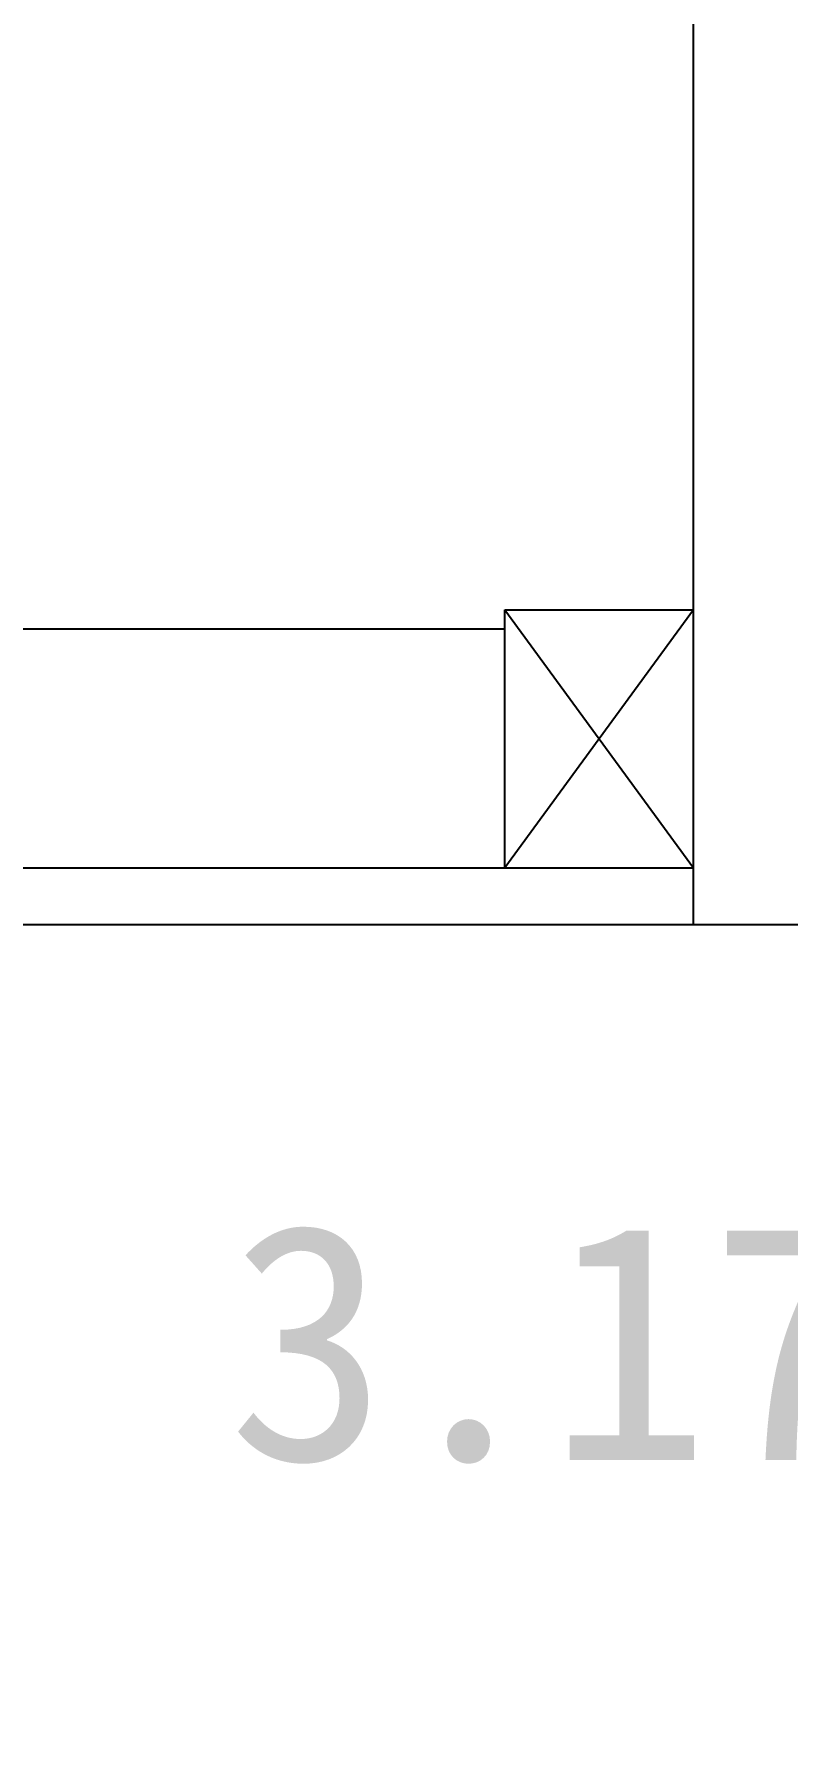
# Model space of a CAD drawing. Header units: metres. Extents: x 39056 to 50773, y 16374 to 21719.
# Drawn here: x 46775 to 47254, y 19195 to 20276 of the extents above; entities that cross this region are included whole.
import ezdxf

# ---------------------------------------------------------------- set-up
doc = ezdxf.new("R2010")
doc.units = ezdxf.units.M
for name, color, linetype in [('10', 8, 'Continuous'), ('11', 3, 'Continuous'), ('7', 7, 'Continuous'), ('WALL', 7, 'Continuous'), ('细线', 1, 'Continuous')]:
    doc.layers.add(name, color=color, linetype=linetype)
doc.dimstyles.get("Standard").update_dxf_attribs({"dimtxt": 2.5, "dimasz": 2.5, "dimexe": 1.25, "dimexo": 0.625, "dimtad": 1, "dimcen": 2.5, "dimazin": 3, "dimtfac": 1, "dimtmove": 0, "dimatfit": 3})

msp = doc.modelspace()

# ---------------------------------------------------------------- hatches: boundary and pattern name
at = {"layer": '10'}
h = msp.add_hatch(dxfattribs=at)
h.set_pattern_fill('CORK', scale=600)
h.paths.add_polyline_path([(47194.43, 19710.36), (47266.43, 19710.36), (47266.43, 20687.21), (47194.43, 20687.21), (47194.43, 20652.22), (47235.19, 20652.22), (47248.2, 20640.22), (47235.19, 20628.22), (47194.43, 20628.22), (47194.43, 20505.21), (47235.19, 20505.21), (47248.2, 20493.21), (47235.19, 20481.21), (47194.43, 20481.21), (47194.43, 20387.01)])
h = msp.add_hatch(dxfattribs=at)
h.set_pattern_fill('AR-SAND', scale=12)
h.paths.add_polyline_path([(44166.43, 19746.36), (44166.43, 19710.36), (47194.43, 19710.36), (47194.43, 19746.36)])

# ---------------------------------------------------------------- linework, layer by layer
at = {"layer": '11'}
for p, q in [((47194.43, 19746.36), (47194.43, 19910.36)), ((43486.43, 19898.36), (47074.43, 19898.36))]:
    msp.add_line(p, q, dxfattribs=at)
at = {"layer": 'WALL'}
msp.add_line((43366.43, 19710.36), (47266.43, 19710.36), dxfattribs=at)
at = {"layer": '细线'}
for p, q in [((47194.43, 19710.36), (47194.43, 20687.21)), ((47074.43, 19910.36), (47194.43, 19910.36)), ((47194.43, 19910.36), (47074.43, 19746.36)), ((47074.43, 19910.36), (47194.43, 19746.36)), ((47074.43, 19746.36), (47074.43, 19910.36)), ((43366.43, 19746.36), (47194.43, 19746.36))]:
    msp.add_line(p, q, dxfattribs=at)

# ---------------------------------------------------------------- texts
at = {"layer": '7'}
msp.add_text('3.170', height=150, dxfattribs=at).set_placement((46898.37, 19370.2))

# ---------------------------------------------------------------- leaders
msp.add_leader([(45569.14, 19899.92), (45569.14, 17033.81), (48027.69, 17033.81)], dimstyle='Standard', dxfattribs=at)

doc.saveas('drawing.dxf')
